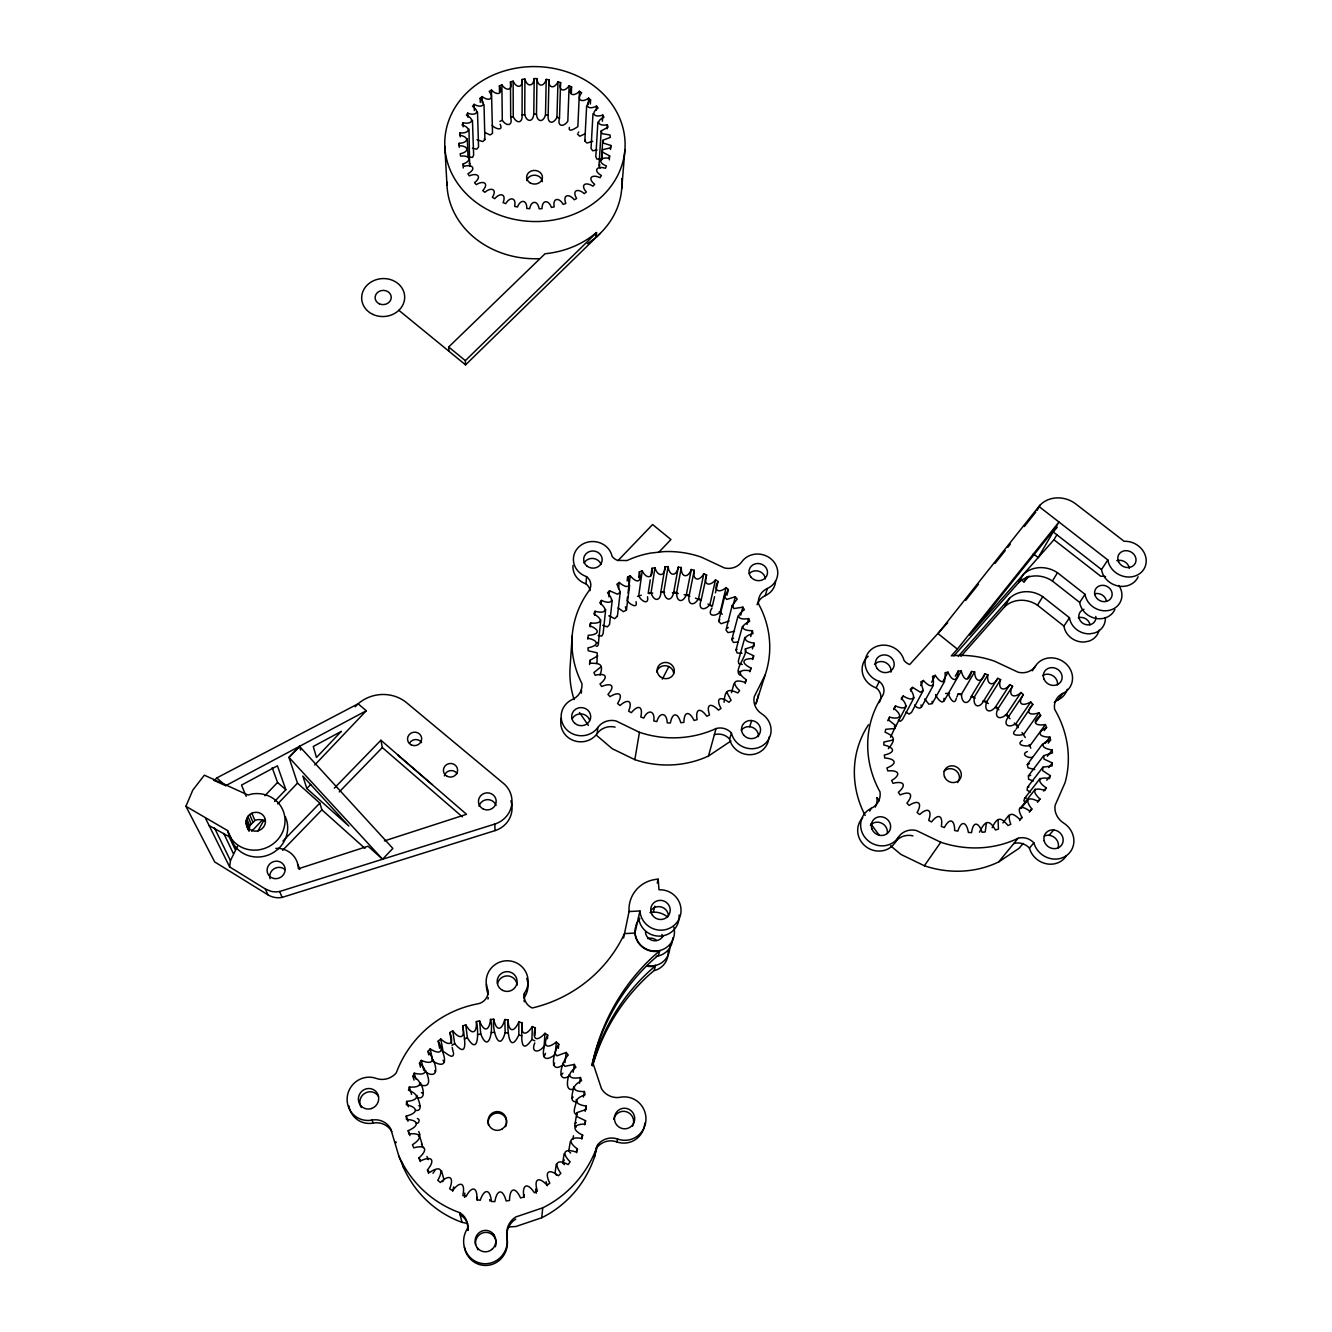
<?xml version="1.0" encoding="UTF-8"?>
<svg xmlns="http://www.w3.org/2000/svg" width="1332" height="1332" viewBox="0 0 1332 1332"><rect width="100%" height="100%" fill="white"/><g stroke="black" fill="none" stroke-linecap="round" stroke-linejoin="round"><path stroke-width="1.5" d="M439.593 1048.234L438.195 1041.091L440.759 1038.96C449.766 1047.135 454.378 1043.755 449.866 1032.55L452.73 1030.868C460.306 1040.409 465.351 1037.761 462.687 1026.006L465.767 1024.791C471.711 1035.43 477.106 1033.615 476.34 1021.594L479.57 1020.878C483.732 1032.333 489.343 1031.418 490.492 1019.413L493.772 1019.23C496.07 1031.201 501.731 1031.218 504.778 1019.529L508.041 1019.879C507.176 1028.537 508.891 1055.826 518.831 1034.981L518.847 1021.927L522.011 1022.793C520.446 1034.864 525.774 1036.762 532.35 1026.556L535.347 1027.921C531.884 1039.593 536.829 1042.357 544.955 1033.299L547.685 1035.131L547.435 1038.76M499.483 91.825L499.4 85.914L501.881 84.848C506.327 91.442 512.887 90.593 510.489 81.885L513.136 81.169L513.253 116.7C516.516 123.876 522.81 123.476 522.077 114.968L522.177 79.421L524.925 79.071C527.006 86.996 533.366 86.996 534.199 78.571L536.962 78.621C537.628 86.996 543.972 87.296 546.22 79.387L548.967 79.803C548.068 88.428 554.462 89.078 557.975 81.818L560.606 82.617C558.058 91.209 564.535 92.324 569.147 85.831L571.595 86.963L571.361 92.857M534.199 78.571L533.782 114.136C532.983 122.377 526.756 122.394 524.741 114.635L524.925 79.071M638.611 577.572L639.41 571.811L642.24 570.845C646.42 579.553 653.612 578.471 651.997 568.314L654.978 567.782C657.692 577.072 664.934 576.856 665.068 566.749L668.098 566.666C669.263 576.34 676.456 576.939 678.271 567.149L681.301 567.515C680.835 577.372 687.911 578.737 691.308 569.513L694.238 570.329C692.074 580.103 699 582.234 703.829 573.776L706.593 575.024L701.231 599.85C697.485 609.024 703.945 611.888 709.906 604.562L715.517 579.853L718.065 581.485C712.587 590.259 718.864 593.989 726.107 587.562L728.354 589.56L726.972 595.204M706.593 575.024C702.747 584.448 709.407 587.345 715.517 579.853M532.35 1026.556L531.918 1039.476C518.614 1058.524 522.227 1031.268 522.011 1022.793M524.159 998.817A13.337 13.287 -5.1 0 1 524.342 997.352L524.392 993.306A20.996 20.796 -17.9 0 0 508.857 960.822A20.996 20.796 -17.9 0 0 488.128 990.509A12.421 12.271 -29.7 0 1 477.922 1003.812A108.591 106.943 -73.4 0 0 396.27 1072.859A18.348 17.882 -49.1 0 1 376.207 1078.404A21.861 21.212 -54.1 0 0 347.219 1097.202A21.861 21.212 -54.1 0 0 371.911 1120.095A18.748 18.149 -59.7 0 1 390.692 1128.737L398.801 1155.943L403.679 1167.914A104.379 102.614 -75.4 0 0 462.004 1222.343L467.698 1223.575M546.22 79.387L545.487 114.935C543.306 122.694 537.112 122.377 536.48 114.186L536.962 78.621M728.354 589.56L724.541 596.853L718.647 621.445L721.095 623.709L729.103 621.045M724.541 596.853L726.739 599.45L735.297 596.753L737.195 599.05L732.15 605.66L725.99 630.036L728.038 632.633L734.515 631.301M547.685 1035.131C542.424 1046.103 546.853 1049.683 556.343 1042.007L558.757 1044.271C553.896 1051.331 548.235 1074.741 562.703 1065.134M554.562 1052.879L556.926 1055.843L566.217 1052.463L568.248 1055.077C562.72 1059.872 554.861 1083.216 568.564 1076.656M477.172 1200.132L476.773 1197.302M557.975 81.818L556.942 117.316C553.513 124.442 547.269 123.776 548.151 115.335L548.967 79.803M569.147 85.831L567.815 121.245C563.319 127.622 557.009 126.49 559.49 118.082L560.606 82.617M571.595 86.963C567.415 95.221 573.876 96.986 579.453 91.309L581.668 92.757C575.923 100.366 582.184 102.947 588.644 98.118L590.576 99.85C583.449 106.51 589.21 110.007 596.486 106.11L598.068 108.075C589.826 113.536 594.755 117.982 602.763 115.051L603.962 117.233C594.904 121.329 598.667 126.59 607.309 124.758L608.091 127.073L601.165 130.986L598.984 165.751L600.116 168.132M601.165 130.986L602.014 133.65L610.006 134.982L610.356 137.363L602.747 140.276L601.515 158.691M535.031 1035.28L535.347 1027.921M602.697 140.526L603.096 143.024L610.772 145.438L610.672 147.835L602.58 149.667L601.681 159.973M608.791 615.8L614.768 618.647L617.216 616.067M617.349 616.633L620.279 591.891L616.883 584.248L619.23 582.467C627.022 589.21 632.101 587.562 627.605 577.172L630.236 575.774C636.829 583.599 642.057 582.667 639.41 571.811M579.453 91.309L577.855 126.607C575.79 128.005 567.981 133.367 569.33 127.406M438.195 1041.091C444.455 1051.447 440.392 1055.477 430.186 1048.883L427.988 1051.398L428.771 1054.877M441.808 1049.916C448.018 1064.068 443.09 1067.598 432.883 1061.171L430.186 1048.883M592.69 141.359L586.946 143.04L584.831 141.059L586.629 106.061M588.328 104.329L588.644 98.118M462.687 1026.006C463.752 1034.298 469.763 1061.254 454.728 1043.672L452.73 1030.868M590.359 103.996L590.576 99.85M597.119 149.983L592.757 150.766L591.042 148.518L592.99 113.67M596.237 110.223L596.486 106.11M732.15 605.66L733.899 608.558L742.873 607.176L744.372 609.723C734.848 616.216 738.261 620.296 748.634 618.581L749.683 621.311C739.177 626.223 741.708 630.819 752.397 630.685L752.98 633.533C741.824 636.729 743.273 641.674 754.078 643.173L754.162 646.07L745.371 648.934C747.985 655.411 733 670.246 739.976 675.191M745.371 648.934L745.504 651.947L753.612 655.744L753.213 658.607C741.774 658.258 740.742 663.203 750.998 668.048L749.883 671.794M600.149 158.991L596.836 159.074L595.804 156.726L597.885 122.044M562.67 1063.286L564.951 1066.333L574.325 1064.401L575.907 1067.315C566.15 1074.658 568.448 1079.919 580.452 1077.538L581.568 1080.685C570.729 1086.379 572.194 1091.957 584.448 1091.541L585.031 1094.837C573.359 1098.734 574.009 1104.478 586.163 1106.059L586.23 1109.439L576.806 1112.67L574.708 1126.223L576.09 1127.172M576.689 1113.019L576.806 1116.532L585.564 1120.728L585.098 1124.075C572.643 1124.042 571.611 1129.769 582.633 1135.164L581.834 1139.06M602.364 121.212L602.763 115.051M448.934 351.248L448.668 347.003L545.054 253.746A87.812 75.924 1.6 0 0 596.42 232.551L596.137 237.146A87.496 75.691 1.6 0 1 587.412 243.656M596.42 232.551L596.27 237.246L600.083 233.516A87.496 75.691 1.6 0 0 621.711 178.621M427.988 1051.398C435.864 1060.655 432.4 1065.234 421.278 1060.389L419.497 1063.219C428.821 1071.144 426.007 1076.173 414.269 1073.192L412.937 1076.273C423.509 1082.616 421.411 1088.011 409.34 1086.979L408.508 1090.242C420.063 1094.804 418.731 1100.465 406.626 1101.398L406.343 1104.761C418.581 1107.391 418.065 1113.202 406.243 1116.083L406.493 1119.446C419.097 1120.062 419.447 1125.906 408.208 1130.652L408.974 1133.948C421.595 1132.483 422.86 1138.211 412.454 1144.721L413.752 1147.851C426.04 1144.338 428.205 1149.799 418.931 1157.924L420.712 1160.805C432.317 1155.327 435.364 1160.339 427.439 1169.912L429.653 1172.443C440.259 1165.167 444.139 1169.546 437.778 1180.319L440.392 1182.466C449.683 1173.575 454.295 1177.172 449.683 1188.91L452.614 1190.592C460.373 1180.335 465.551 1182.999 462.837 1195.403L466 1196.586C472.011 1185.264 477.605 1186.895 476.889 1199.649L480.203 1200.298C484.332 1188.211 490.143 1188.743 491.458 1201.514L494.838 1201.597C496.986 1189.093 502.797 1188.527 506.16 1200.948L509.507 1200.482C509.64 1187.861 515.268 1186.229 520.579 1197.984L523.809 1196.968C521.961 1184.564 527.222 1181.95 534.348 1192.673L537.379 1191.141C533.599 1179.27 538.328 1175.79 547.086 1185.197L549.816 1183.199C544.222 1172.127 548.334 1167.931 558.441 1175.756L560.839 1173.326C553.563 1163.336 556.976 1158.557 568.148 1164.584L570.129 1161.82C561.371 1153.162 564.002 1147.918 575.957 1152.03L577.455 1148.983C567.432 1141.874 569.28 1136.313 581.634 1138.41L582.633 1135.164M544.955 1033.299L544.139 1046.02C539.16 1053.212 530.369 1052.996 534.781 1042.889M555.161 1054.478C545.704 1061.937 540.542 1059.057 544.921 1044.288M572.177 635.897L570.146 666.483A95.388 89.727 11 0 0 574.125 699.583M607.042 128.838L607.309 124.758M499.4 85.914C503.463 94.322 496.919 95.854 491.458 90.027L489.21 91.425C494.838 99.184 488.494 101.598 482.134 96.587L480.169 98.268C487.196 105.095 481.352 108.475 474.142 104.346L472.51 106.277C480.669 111.955 475.674 116.3 467.682 113.137L466.45 115.268C475.424 119.597 471.611 124.792 462.953 122.711L462.121 125.008C471.595 127.905 469.264 133.733 460.056 132.867L459.673 135.248C469.314 136.696 468.648 142.857 459.107 143.307L459.157 145.721C468.697 145.771 469.73 151.898 460.123 153.779L460.622 156.16C469.796 154.912 472.46 160.656 463.07 164.019L463.253 167.999M609.307 159.857L609.59 155.861L602.197 151.948M610.489 149.45L610.772 145.438M596.986 663.519L597.219 652.847L588.211 650.765L587.961 647.868C599.15 645.62 598.95 640.575 587.961 638.178M590.093 590.609A11.472 10.673 4 0 0 585.997 583.866L586.563 576.623A19.53 18.065 4.7 0 1 580.086 545.837A19.53 18.065 4.7 0 1 612.071 556.326A12.488 11.522 6.3 0 0 617.449 560.372L626.906 560.556L632.75 558.091A94.522 88.378 10.6 0 1 650.982 553.03L663.636 551.631A94.522 88.378 10.6 0 1 701.381 557.159L724.375 567.932A16.567 15.235 12 0 0 741.824 561.788A19.597 18.032 13.9 0 1 772.627 560.422A19.597 18.032 13.9 0 1 767.315 588.511L765.234 595.654A16.6 15.335 15.7 0 0 757.026 604.728M621.728 188.511L624.924 149.667A90.193 77.472 1.6 0 0 494.905 74.342A90.193 77.472 1.6 0 0 484.948 208.192A90.193 77.472 1.6 0 0 624.924 149.667M587.862 639.193L588.211 635.297C599.433 634.781 600.466 629.87 589.843 625.774L590.576 622.993C601.548 624.159 603.779 619.613 593.822 613.902L595.021 611.271C605.494 614.019 608.741 610.056 599.766 602.83L601.398 600.432C611.138 604.645 615.234 601.415 607.525 592.873L609.54 590.759L617.615 594.272L620.262 592.191M584.831 141.059L585.447 140.176M590.226 626.939L590.576 622.993M967.532 678.388L971.561 671.495L974.641 671.877C974.591 681.684 981.734 683.782 984.864 673.925L987.878 674.758C986.196 684.515 993.056 687.329 997.751 678.321L1000.615 679.603C997.285 689.077 1003.828 692.54 1009.906 684.581L1012.553 686.263C1007.558 695.187 1013.769 699.283 1021.011 692.54L1023.376 694.588C1017.132 703.829 1021.627 706.909 1030.785 702.014L1032.816 704.395C1024.874 712.587 1029.186 716.1 1038.993 712.787L1040.625 715.417C1031.201 722.277 1035.147 726.306 1045.387 724.558L1046.586 727.389C1035.963 732.65 1039.326 737.195 1049.832 737.062L1050.565 740.009C1039.06 743.489 1041.591 748.484 1052.18 749.983L1052.413 752.963L1043.739 755.627L1028.404 775.857L1028.587 779.187L1033.332 781.035M596.07 646.203C598.018 647.152 599.533 642.956 597.369 642.557M1042.59 743.989L1027.305 764.518L1028.038 767.815L1034.731 769.563M420.413 1082.733C423.26 1087.928 426.54 1100.415 416.733 1097.485M589.51 664.535L589.893 660.406L597.752 655.893M1043.739 755.627L1043.955 759.057L1052.347 762.97L1052.08 765.917L1042.939 767.182L1027.588 787.112L1027.039 790.126L1030.319 792.04M594.655 615.267L595.021 611.271M555.327 1052.696L556.343 1042.007M647.535 596.736C649.15 605.81 640.792 600.849 638.711 595.787L642.24 570.845M600.998 604.478L601.398 600.432M598.384 643.656L600.765 619.896M558.341 1048.401L558.757 1044.271M508.524 1226.938L515.834 1226.522L541.724 1217.748L542.74 1207.841A108.591 106.943 -73.4 0 0 597.702 1144.721A18.681 18.248 77.8 0 1 617.715 1139.076A21.762 21.345 71 0 0 645.92 1120.245A21.762 21.345 71 0 0 620.379 1097.235A18.265 17.999 64.6 0 1 601.465 1088.677L592.623 1062.087A217.749 208.608 55.7 0 1 653.496 956.209L659.723 950.815L658.524 955.061L652.33 960.422A215.867 206.86 56.1 0 0 591.974 1065.45L592.623 1062.087M598.118 635.497L601.698 636.097L603.096 633.766L605.677 609.473M600.049 675.091C604.112 663.503 599.267 663.319 590.625 663.236L589.893 660.406M608.89 596.869L609.54 590.759M561.371 718.065A19.897 18.931 5.2 0 0 572.544 740.109A19.897 18.931 5.2 0 0 597.152 733.599L597.835 727.455A17.083 16.284 8.3 0 1 615.95 720.928L639.46 732.3A99.117 92.741 10.7 0 0 716.05 728.554A14.352 13.586 17.3 0 1 731.435 733A20.163 18.998 18.8 0 0 762.503 745.67A20.163 18.998 18.8 0 0 761.771 713.835A17.033 15.951 18.7 0 1 754.278 696.636L765.234 674.758A99.117 92.741 10.7 0 0 758.524 603.862A16.733 15.451 15.6 0 1 767.315 588.511M602.713 625.324L607.325 626.889L609.54 624.492L612.221 600.266M618.514 588.644L619.23 582.467M935.613 694.555C936.762 698.334 943.872 706.759 944.088 698.284M491.458 90.027L492.507 133.367L490.026 134.965L484.731 132.351M464.568 1197.368L464.801 1193.089M564.984 1062.603L566.217 1052.463M510.489 81.885L510.689 117.383C513.02 125.891 506.66 126.79 502.297 120.313L501.881 84.848M627.122 580.985L627.605 577.172M627.522 596.786L627.039 600.615C629.187 603.895 638.195 609.673 635.997 601.648M628.021 592.973L630.236 575.774M1012.553 686.263L998.267 708.258C993.406 716.949 999.416 720.962 1006.476 714.385L1021.011 692.54M618.081 607.975L623.509 611.671L626.406 610.073L629.653 585.181M224.059 784.964L214.252 780.502L216.8 777.921L358.108 703.795A36.563 34.599 -12.1 0 1 406.76 702.846L503.912 783.749A24.675 23.776 -5.2 0 1 511.421 806.36A24.675 23.776 -5.2 0 1 494.805 824.058L279.62 891.508A20.263 19.281 -27.7 0 1 270.962 891.291L265.318 888.943L229.637 866.916L230.469 860.589L237.595 846.103M556.41 1175.274L555.078 1173.026L556.277 1164.151M574.475 1088.76C565.101 1092.756 567.099 1079.986 569.097 1074.541M576.273 1099.549C577.572 1102.596 570.346 1114.185 577.289 1114.368M744.904 637.379L738.344 660.972L738.711 663.652L742.274 664.485M573.176 1072.277L574.325 1064.401M568.664 1151.348L570.346 1141.441M650.249 579.853L648.185 593.323L651.082 592.79C653.729 601.881 660.755 601.631 660.888 591.791L665.068 566.749M650.832 576.007L651.997 568.314M576.756 1101.497C568.198 1103.512 573.642 1090.325 573.676 1086.729M651.082 592.79L654.978 567.782M564.418 1164.717L562.737 1162.736L564.185 1153.529M905.976 711.971L908.99 714.118L911.521 712.42L923.243 690.492L920.812 681.901L923.392 680.469C930.352 688.444 935.747 687.662 932.483 676.356L935.297 675.357C940.892 684.165 946.403 684.298 945.037 672.727L948.018 672.177C952.147 681.651 957.591 682.55 958.174 671.095L961.238 671.012C963.819 681.002 969.08 682.483 971.561 671.495M472.444 120.263L473.643 155.028L472.56 157.343L469.247 157.159M579.487 1083.249L580.452 1077.538M730.952 740.975L708.491 756.027A95.388 89.727 11 0 1 634.831 759.656L639.46 732.3M678.271 567.149L673.726 592.174C671.961 601.731 664.968 601.148 663.836 591.708L668.098 566.666M561.305 1075.14L562.887 1073.159M691.308 569.513L686.38 594.472C683.083 603.479 676.19 602.147 676.656 592.54L681.301 567.515M583.416 1097.052L584.448 1091.541M576.706 1152.713L577.455 1148.983M541.724 1217.748A104.379 102.614 -75.4 0 0 594.455 1157.108L596.42 1147.168M585.114 1111.371L586.163 1106.059M703.829 573.776L698.534 598.634C693.839 606.893 687.129 604.795 689.227 595.271L694.238 570.329M584.715 1124.807L585.564 1120.728M623.592 937.994L629.054 911.538A31.618 30.786 24.1 0 1 658.191 879.187L658.99 889.793A20.646 20.113 24.1 0 1 680.985 908.923A20.646 20.113 24.1 0 1 661.921 930.152A20.646 20.113 24.1 0 1 639.959 910.971L629.054 911.538M476.34 1021.594C478.504 1029.952 479.204 1057.508 467.365 1037.761L465.767 1024.791M659.723 950.815L656.043 951.498A19.814 19.347 26.4 0 1 634.948 933.066L639.959 910.971M714.551 596.653L712.37 606.143L709.906 604.562M715.434 592.857L718.065 581.485M609.59 155.861L609.04 158.225C599.85 156.71 597.186 162.421 606.443 166.001L605.461 168.265C596.853 165.551 592.757 170.579 601.431 175.574L600.033 177.672C592.141 173.876 586.913 178.022 594.671 184.332L592.89 186.197C585.814 181.418 579.803 184.599 586.33 192.041L584.215 193.639C578.055 187.945 571.578 190.176 576.623 198.485L574.242 199.767C569.064 193.24 562.404 194.622 565.817 203.48L563.203 204.412C559.14 197.119 552.48 197.852 554.162 206.91L551.415 207.459C548.601 199.467 542.007 199.717 542.007 208.658L539.177 208.824C537.778 200.283 531.218 200.133 529.653 208.691L526.823 208.458C526.989 199.567 520.429 199.051 517.449 207.009L514.685 206.377C516.533 197.402 509.923 196.42 505.694 203.646L503.096 202.631C506.66 193.889 500.066 192.291 494.738 198.684L492.357 197.336C497.552 189.161 491.142 186.763 484.848 192.291L482.75 190.626C489.427 183.333 483.466 180.036 476.29 184.615L474.542 182.684C482.45 176.54 477.239 172.294 469.297 175.874L467.932 173.743C476.739 168.931 472.66 163.836 464.036 166.3L463.07 164.019M1042.939 767.182L1042.573 770.562L1050.349 775.69L1049.566 778.537C1037.745 776.373 1036.612 781.451 1046.186 787.811L1044.937 790.492C1033.699 786.596 1031.251 791.125 1039.976 799.034L1038.277 801.431C1027.904 796.003 1024.308 799.716 1031.867 809.007L1029.753 811.105C1020.495 804.328 1015.95 807.042 1022.06 817.515L1019.596 819.23C1011.587 811.288 1006.409 812.903 1010.805 824.275L1008.058 825.574C1001.764 818.314 997.834 815.267 992.173 827.688M726.107 587.562L720.179 612.087C714.834 617.166 706.543 616.167 712.054 607.925M657.242 883.066L658.191 879.187M653.329 912.187L654.845 906.176M425.807 1070.795C430.053 1080.485 430.552 1088.444 419.563 1084.698M732.916 606.093L735.297 596.753M594.455 1157.108L597.702 1144.721M738.278 642.057L733.416 642.457L731.817 639.593L738.111 615.767M245.987 823.442L249.783 829.52L254.495 831.151A9.873 9.324 -24.9 0 0 265.384 820.029A9.873 9.324 -24.9 0 0 251.865 813.236C244.838 816.183 244.589 825.224 249.101 830.602L249.717 825.79L254.911 820.495A9.774 9.241 -25.2 0 1 264.502 821.228M740.742 615.184L742.873 607.176M741.991 653.296L737.096 652.963L735.997 649.883L742.423 626.323M708.491 756.027L716.05 728.554M724.075 702.264C724.891 689.16 728.604 688.677 737.811 692.94L739.61 690.609C731.118 682.667 734.398 678.704 744.938 682.35L746.303 679.77C736.763 673.309 738.977 668.764 750.099 670.812L750.998 668.048M746.986 624.525L748.634 618.581M428.221 1159.623L426.956 1156.442M731.468 692.607L734.065 683.383M592.64 1065.883A209.057 200.466 57.5 0 1 648.135 975.707L654.129 970.495L655.594 965.334M452.763 1191.141L453.679 1186.945M750.715 636.546L752.397 630.685M752.38 648.967L754.078 643.173M745.204 683.482L746.303 679.77M752.48 659.54L753.612 655.744M768.897 737.179A19.997 18.864 18.9 0 1 750.765 754.678A19.997 18.864 18.9 0 1 729.62 739.093L731.435 733M890.542 737.229L895.837 725.774L888.511 719.896L889.576 717.182C900.732 720.113 903.079 715.617 893.955 708.457L895.487 705.977C905.86 710.456 909.323 706.693 901.298 698.151L903.229 695.97C912.62 701.798 916.999 698.967 910.322 689.227L912.62 687.395L920.312 692.19L923.243 690.492M574.875 1123.409L576.373 1122.66M1023.376 694.588L1008.774 716.383C1002.363 724.258 1007.958 728.92 1015.95 723.626L1030.785 702.014M562.737 1162.736L564.285 1159.972M765.234 674.758L755.877 704.012A95.388 89.727 11 0 0 758.457 694.538M738.827 671.927L740.209 671.311M749.7 726.706L751.681 720.529M522.177 79.421C522.927 88.128 516.466 88.478 513.136 81.169M596.969 1147.485A18.515 18.082 78.2 0 1 616.799 1141.89L617.715 1139.076M956.293 698.334C954.678 706.576 949 697.352 948.467 693.406M914.801 704.861C915.683 708.424 923.043 709.79 921.028 704.928M477.505 112.005L478.554 146.936L476.789 149.151L472.444 148.252M545.504 1053.362L544.105 1056.692M731.817 639.593L733.549 638.161M490.492 1019.413C493.722 1028.138 489.094 1055.294 480.752 1033.965L479.57 1020.878M888.344 748.667C896.553 738.977 894.038 736.23 885.097 732.184L885.697 729.303L895.121 728.487M185.914 806.31L192.807 790.092L204.345 775.191L248.102 795.054L251.631 794.038A29.637 27.989 -24.9 0 1 284.299 814.368A29.637 27.989 -24.9 0 1 264.652 848.401A29.637 27.989 -24.9 0 1 228.605 833.932L227.572 830.585L185.914 806.31L214.685 861.921L267.998 894.871A20.047 19.098 -28.1 0 0 282.134 897.402L495.038 830.602A24.426 23.543 -5.3 0 0 510.889 800.848M998.068 819.963L998.434 829.137L995.454 829.969C989.892 820.629 985.83 818.714 979.503 832.167M879.22 702.597A11.755 10.889 23.3 0 0 876.206 687.861L879.253 681.401A20.013 18.432 22.6 0 1 871.128 649.6A20.013 18.432 22.6 0 1 904.028 660.389A12.804 11.738 23.3 0 0 909.673 664.568L947.701 622.677M573.459 1135.763L572.877 1139.493M956.842 697.002L957.591 695.471M600.932 666.882L593.922 672.543L595.154 675.257C605.694 672.66 609.057 676.723 599.999 683.999L601.664 686.496C611.604 682.334 615.65 685.797 607.941 694.422L610.023 696.653C619.147 690.992 623.676 693.855 617.565 703.562L619.996 705.461C628.088 698.401 632.95 700.682 628.621 711.171L631.335 712.67C638.211 704.328 643.239 706.093 640.809 717.016L643.739 718.098C648.018 708.757 655.227 710.672 653.796 720.962L656.859 721.578C659.556 711.538 666.932 712.603 667.249 722.876L670.379 723.026C672.394 711.987 677.722 712.354 680.818 722.71L683.899 722.377C683.999 711.022 689.377 710.822 694.105 720.479L697.086 719.68C695.221 708.324 700.549 707.475 706.776 716.25L709.556 715.001C705.793 704.012 710.922 702.43 718.481 710.123L720.995 708.474C715.434 698.201 720.179 695.803 728.92 702.28L731.102 700.266L726.822 692.307M578.221 132.9L578.671 131.985M887.778 720.729L889.576 717.182M893.655 709.573L895.487 705.977M901.364 699.6L903.229 695.97M1032.816 704.395L1016.199 729.02M662.337 679.12L668.864 666.516M910.705 691.058L912.62 687.395M906.309 706.077L895.054 727.588L894.388 726.223M898.351 720.196L900.499 721.278L902.53 719.447L914.152 697.452M920.695 685.58L923.392 680.469M442.757 1181.734L443.889 1179.353L441.491 1170.662M571.961 1097.901L573.143 1097.069M931.584 682.217L935.297 675.357M921.461 707.159L933.466 685.114M577.455 134.082L579.803 136.23L585.148 133.766M869.713 811.088L871.228 808.341A17.399 16.317 28 0 0 880.002 791.891A102.198 94.089 29.3 0 1 882.3 696.236A11.855 10.972 23.2 0 0 879.253 681.401M1037.228 510.289L1040.059 505.161A26.424 23.427 23.4 0 1 1075.29 503.579L1124.108 541.292A19.714 17.399 26.1 0 1 1146.003 558.291A19.714 17.399 26.1 0 1 1129.719 577.006A19.714 17.399 26.1 0 1 1107.841 559.973L1038.927 506.443L938.011 633.582L957.342 649.1L1058.973 522.011L1038.177 557.608L969.713 635.114L1055.727 527.555M943.256 680.785L948.018 672.177M924.708 698.984L928.937 704.228L932.25 703.546L944.704 681.135M932.25 703.546L932.184 701.298M257.625 831.451L264.435 819.297M955.244 676.273L958.174 671.095M469.647 166.15L468.997 129.121M943.789 701.448L961.238 671.012M960.971 656.276L1004.661 606.759L1009.589 598.235A26.24 23.626 25.5 0 1 1042.74 596.686L1069.479 617.748A18.415 16.45 27 0 0 1089.876 633.816L1094.421 633.016A18.415 16.45 27 0 0 1105.344 617.532M954.062 655.694L1018.63 582.6L1023.409 574.325A26.99 24.176 25.1 0 1 1057.491 572.743L1085.031 594.322A18.948 16.85 26.6 0 0 1109.956 610.189A18.948 16.85 26.6 0 0 1118.863 585.397M735.997 649.883L737.079 649.2M484.015 104.579L484.898 139.66L482.75 141.575L477.023 139.727M504.778 1019.529L505.178 1032.65C498.867 1054.694 491.891 1028.371 493.772 1019.23M1020.878 579.453L1023.992 581.918L1027.089 576.606M984.864 673.925L971.411 696.253C968.347 705.843 961.421 703.812 961.471 694.255L974.641 671.877M1033.366 553.846L1038.177 557.608L1053.945 539.776L1057.025 534.548M553.446 1065.034L554.678 1063.169M997.751 678.321L983.915 700.532C979.336 709.323 972.676 706.576 974.325 697.069L987.878 674.758M1004.661 606.759A25.974 23.427 25.7 0 1 1037.478 605.227L1042.74 596.686M1018.63 582.6A26.723 23.993 25.3 0 1 1052.397 581.018L1057.491 572.743M862.736 817.765A20.48 19.231 30.9 0 0 865.883 846.619A20.48 19.231 30.9 0 0 895.087 842.557L898.367 837.279A17.649 16.5 33 0 1 916.366 830.519L940.758 842.24A102.198 94.089 29.3 0 0 1018.081 838.278A14.902 13.72 35.7 0 1 1033.882 842.873A20.929 19.164 35.5 0 0 1065.983 855.927A20.929 19.164 35.5 0 0 1063.602 823.01A17.666 16.101 34.4 0 1 1055.144 805.244L1065.084 782.6A102.198 94.089 29.3 0 0 1054.644 709.34A17.299 15.634 30 0 1 1062.736 693.472A20.23 18.265 28.4 0 0 1066.682 664.435A20.23 18.265 28.4 0 0 1035.58 665.883A17.066 15.451 26.8 0 1 1018.247 672.26L994.421 661.138A97.436 89.66 29.1 0 0 955.943 655.494L951.348 655.86L957.342 649.1M1009.906 684.581L995.703 706.626C989.776 714.385 983.432 710.988 986.696 701.764L1000.615 679.603M718.647 621.145L719.779 619.58M986.413 822.926L985.23 831.934L982.117 832.284C978.637 822.01 973.109 820.778 971.561 832.617L968.397 832.467C966.616 821.777 961.321 819.946 957.825 831.135L954.678 830.502C954.678 819.613 949.633 817.332 944.338 827.555L941.324 826.439C943.173 815.6 938.361 812.986 931.518 821.961L928.704 820.412C932.417 809.889 927.805 806.976 919.679 814.518L917.115 812.553C922.693 802.697 918.281 799.45 909.123 805.41L906.909 803.113C914.235 794.222 910.089 790.592 900.149 794.921L898.334 792.34C907.192 784.731 903.446 780.652 892.989 783.316L891.608 780.519C901.747 774.441 898.567 769.913 887.795 770.895L886.896 767.965C897.984 763.636 895.603 758.707 884.714 758.008L884.315 755.011C895.97 752.547 894.604 747.352 883.815 744.988L883.915 742.024L892.89 740.059M1032.317 670.812L1035.58 665.883M1099.083 630.186A18.232 16.317 27.2 0 1 1088.627 641.225L1084.115 642.024A18.232 16.317 27.2 0 1 1063.935 626.09L1069.479 617.748M1114.901 609.407A18.765 16.7 26.8 0 1 1095.653 618.381A18.765 16.7 26.8 0 1 1079.669 602.43L1085.031 594.322M1138.144 576.756A19.497 17.249 26.2 0 1 1118.181 586.013A19.497 17.249 26.2 0 1 1101.497 569.53L1107.841 559.973M433 1173.326L433.799 1172.127M890.575 845.787L900.948 854.445L924.358 865.75L940.758 842.24M1040.209 778.354L1024.724 798.234L1023.842 800.848L1025.757 802.397M1038.993 712.787L1023.892 734.098C1020.279 735.813 1009.323 736.13 1015.367 730.219M1035.963 721.944L1040.625 715.417M546.07 1181.667L547.352 1185.73M1054.228 702.53A17.15 15.518 30.2 0 1 1058.157 699.833L1062.736 693.472M598.984 165.501L600.033 164.952M1045.387 724.558L1030.069 745.587C1026.273 746.686 1015.151 745.354 1022.21 740.475M1044.238 730.602L1046.586 727.389M1045.071 743.439L1049.832 737.062M1048.167 743.189L1050.565 740.009M1047.385 756.243L1052.18 749.983M1027.305 764.518L1029.436 763.652M1002.896 822.96L1008.923 815.184M1048.75 767.582L1052.347 762.97M1020.162 808.424L1035.347 789.077M1021.028 808.441L1027.272 800.499M1046.752 780.236L1050.349 775.69M965.683 600.399L978.437 584.332M995.004 563.453L1005.21 550.615M1007.758 547.402L1010.305 544.189M1024.325 526.523L1035.813 512.071M1019.579 820.612L1022.06 817.515M1043.605 791.042L1046.186 787.811M1029.336 812.154L1031.867 809.007M1037.412 802.214L1039.976 799.034M924.358 865.75A98.285 90.926 30.1 0 0 998.717 861.904L1018.081 838.278M518.847 1021.927C513.986 1033.016 508.408 1032.05 508.041 1019.879M1023.143 843.422L1018.98 848.384L998.717 861.904M1013.752 843.556A14.769 13.603 35.9 0 1 1029.436 848.101L1033.882 842.873M727.438 628.354L728.221 627.439M434.498 1171.228L435.148 1169.629M1049.117 835.264L1053.729 829.936M958.241 656.41L1009.589 598.235M1023.992 581.918L1029.12 576.09M1057.225 527.339L1053.179 531.901L1101.497 569.53M1038.927 506.443L1040.059 505.161M274.592 801.464L285.831 789.676L277.422 765.8L241.508 785.114L246.187 796.336M314.785 764.934L366.3 710.755L358.108 703.795L355.244 706.793M251.665 831.285L262.371 820.046M277.705 803.929L297.486 783.133L288.961 757.392L299.5 746.353L392.857 848.434L382.584 859.223L368.032 846.203L298.368 868.78A22.494 21.395 -27.5 0 0 275.841 848.384M264.901 795.703L277.539 782.467L272.178 767.632M659.074 551.981L670.945 539.543L652.613 524.525L618.015 560.572M282.933 841.075L319.83 803.096L297.486 783.133M334.349 788.144L380.902 740.242L466.533 814.302L384.415 840.908M282.6 850.349L321.894 809.839L319.83 803.096M339.26 791.941L382.317 747.552L380.902 740.242M306.81 788.477L302.83 776.057L348.867 826.073L306.81 788.477L310.706 784.498M299.683 746.503L288.961 757.392L382.584 859.223M535.614 1189.043L536.23 1193.272M600.083 233.516L465.567 364.851L465.351 360.639L596.57 232.667M1028.404 775.857L1030.685 775.341M524.109 1194.604L523.976 1197.451M1027.588 787.112L1028.937 786.962M1027.322 751.564C1020.312 754.045 1028.204 758.724 1032.417 757.275M451.964 1045.304L454.728 1043.672M216.8 777.921L225.691 785.697L366.3 710.755M499.883 121.345L502.297 120.313M1024.907 797.985L1026.273 798.068M464.385 1038.943L467.365 1037.761M418.664 1135.996L419.963 1134.881L418.781 1131.534M542.74 1207.841L515.734 1216.982A19.131 18.515 -85.7 0 0 506.976 1236.879A22.627 21.845 -80.6 0 1 480.752 1263.269A22.627 21.845 -80.6 0 1 467.582 1228.37A16.051 15.501 -75.8 0 0 459.59 1212.636A108.591 106.943 -73.4 0 1 398.801 1155.943M416.283 1123.359C419.297 1124.175 420.313 1118.547 417.366 1118.53M510.689 117.383L513.253 116.7M477.622 1034.648L480.752 1033.965M654.129 970.495L655.444 970.262A19.031 18.648 29 0 0 668.115 951.398M415.634 1110.438C424.425 1111.504 417.649 1098.983 416.966 1095.403M522.077 114.968L524.741 114.635M491.342 1032.533L494.522 1032.367M634.948 933.066L624.492 933.615A135.764 132.434 -6.2 0 1 532.251 1007.991A13.453 13.387 -4 0 1 524.392 993.306M421.428 1144.138L423.16 1147.601M660.888 591.791L663.836 591.708M533.782 114.136L536.48 114.186M505.178 1032.65L508.358 1032.983M673.726 592.174L676.656 592.54M958.491 693.889L961.471 694.255M545.487 114.935L548.151 115.335M426.34 1072.61C436.996 1078.404 437.612 1069.013 432.967 1059.523M518.831 1034.981L521.894 1035.813M686.38 594.472L689.227 595.271M971.411 696.253L974.325 697.069M556.942 117.316L559.49 118.082M418.847 1105.627L420.096 1106.343M469.247 163.137L470.279 163.703M983.915 700.532L986.696 701.764M698.534 598.634L701.231 599.85M531.918 1039.476L534.815 1040.808M634.831 759.656L612.204 748.684L596.386 735.197M492.157 125.391C495.021 128.771 503.829 131.618 500.166 124.259M205.578 818.381L209.141 825.59L230.886 837.678L231.918 840.975A29.304 27.706 -25.2 0 0 270.013 854.312A29.304 27.706 -25.2 0 0 285.348 816.882M995.703 706.626L998.267 708.258M421.395 1092.54L422.311 1093.139M397.602 754.695L399.633 756.443M569.746 1152.363L570.629 1153.029M1053.945 539.776L1100.748 576.257A18.948 16.85 26.6 0 1 1105.577 576.623M1052.397 581.018L1079.669 602.43M1037.478 605.227L1063.935 626.09M448.668 347.003L465.351 360.639M398.867 310.306L465.567 364.851M398.435 755.644L432.051 784.481M382.317 747.552L462.37 816.849M1006.476 714.385L1008.774 716.383M277.539 782.467L285.831 789.676M321.894 809.839L364.985 848.401M484.299 138.744L484.898 139.66M434.848 1070.628L435.581 1071.511M1015.95 723.626L1017.914 725.923M489.627 1199.616L489.976 1201.081M879.287 800.782L876.906 797.518A17.249 16.184 28.2 0 1 875.274 807.125M870.878 823.809L879.303 835.43M579.487 712.553L588.378 725.424M443.04 1060.239L444.155 1062.17M209.141 825.59L229.637 866.916M214.485 827.955L230.469 860.589M223.726 833.416L233.366 853.579M229.021 836.463L235.115 849.366M227.572 830.585L230.886 837.678M265.318 888.943L267.998 894.871M213.786 779.47L214.252 780.502M371.911 1120.095L373.243 1123.076A18.581 17.999 -60.1 0 1 391.858 1131.651M225.225 784.665L225.691 785.697M247.452 827.572L249.001 831.135M245.97 820.995L249.084 828.171M453.629 1053.279C453.396 1060.405 446.187 1052.68 443.14 1051.531L440.759 1038.96M246.62 818.581L249.717 825.79M247.885 816.399L250.965 823.626M279.62 891.508L282.134 897.402M249.667 814.568L252.747 821.811M251.865 813.236L254.911 820.495M626.473 609.79L625.357 606.826M408.208 1130.652L409.906 1135.597M418.931 1157.924L420.163 1161.571M406.243 1116.083L407.992 1121.244M427.439 1169.912L428.571 1173.392M406.626 1101.398L408.358 1106.775M419.18 1134.814L422.261 1144.571M299.5 746.353L300.666 750.082M409.34 1086.979L411.571 1094.421M395.887 1141.757L396.17 1142.706M401.948 1162.087L403.679 1167.914M453.246 1052.247L452.181 1047.385M412.937 1076.273L414.019 1080.102M414.269 1073.192L415.867 1078.97M419.497 1063.219L420.496 1067.182M421.278 1060.389L423.759 1070.345M459.59 1212.636L462.004 1222.343M467.582 1228.37L468.048 1230.402A15.901 15.351 -76 0 0 460.123 1214.801M477.339 1247.868L477.722 1249.732M449.866 1032.55L451.665 1043.489M493.573 1234.281L493.806 1236.263M444.805 146.37L447.003 185.364M506.976 1236.879L507.076 1238.827A22.411 21.645 -80.7 0 1 489.543 1265.067A22.411 21.645 -80.7 0 1 464.418 1247.152M460.056 132.867L460.239 136.913M459.107 143.307L459.29 147.336M462.953 122.711L463.12 126.806M467.299 138.628L467.998 156.826M494.805 824.058L495.038 830.602M467.682 113.137L467.848 117.233M474.142 104.346L474.342 110.539M480.169 98.268L480.286 102.414M482.134 96.587L482.301 102.797M572.211 718.747A9.457 8.991 5.2 0 1 589.61 720.063M586.563 576.623A11.555 10.739 4 0 1 588.844 590.992A99.117 92.741 10.7 0 0 581.918 683.532A16.95 16.017 3.5 0 1 572.444 699.433A20.063 19.064 5.1 0 0 566.05 729.054A20.063 19.064 5.1 0 0 597.835 727.455M584.065 563.02A9.207 8.525 4.7 0 1 601.015 564.302M749.233 573.609A9.224 8.508 14 0 1 765.417 578.92M585.997 583.866A19.364 17.949 4.7 0 1 572.976 565.451M741.225 730.352A9.491 8.958 18.9 0 1 758.457 736.613M714.368 734.681A14.236 13.486 17.5 0 1 729.62 739.093M597.152 733.599A16.95 16.15 8.3 0 1 615.118 727.122M656.726 672.011A8.591 8.075 11 0 1 673.676 673.293M581.368 689.993A16.8 15.901 3.5 0 1 581.351 693.206M775.607 580.802A19.431 17.899 14 0 1 765.234 595.654M637.512 596.336A84.132 79.088 11 0 1 641.291 595.238M648.917 593.572A84.132 79.088 11 0 1 652.78 593.006M660.639 592.374A84.132 79.088 11 0 1 664.601 592.324M672.427 592.757A84.132 79.088 11 0 1 678.304 593.523M684.149 594.688A84.132 79.088 11 0 1 689.876 596.237M695.437 598.135A84.132 79.088 11 0 1 700.915 600.432M707.941 604.029A84.132 79.088 11 0 1 711.288 606.043M719.247 611.738A84.132 79.088 11 0 1 722.244 614.252M539.16 258.674A87.496 75.691 1.6 0 1 446.936 182.068M526.789 180.519A7.875 6.81 1.6 0 1 535.098 175.208A7.875 6.81 1.6 0 1 542.34 181.685M1066.449 855.66A20.746 19.014 35.7 0 1 1046.353 863.769A20.746 19.014 35.7 0 1 1029.436 848.101M898.367 837.279A20.663 19.381 30.7 0 1 866.266 838.96A20.663 19.381 30.7 0 1 871.228 808.341M876.206 687.861A19.847 18.298 22.8 0 1 862.653 673.709A19.847 18.298 22.8 0 1 868.214 656.243M1044.305 836.03A9.857 9.024 35.7 0 1 1058.108 847.868M865.167 815.45A98.285 90.926 30.1 0 1 868.497 724.758M1042.54 675.59A9.524 8.608 28.5 0 1 1052.879 675.74A9.524 8.608 28.5 0 1 1057.491 684.848M1067.248 689.243A20.047 18.132 28.5 0 1 1058.157 699.833M945.603 693.456A86.697 80.153 30 0 1 949.599 693.489M957.542 694.105A86.697 80.153 30 0 1 961.521 694.671M971.411 696.886A86.697 80.153 30 0 1 975.274 698.068M982.849 700.948A86.697 80.153 30 0 1 988.411 703.546M995.487 707.558A86.697 80.153 30 0 1 998.883 709.79M1005.41 714.701A86.697 80.153 30 0 1 1010.006 718.747M1014.285 723.043A86.697 80.153 30 0 1 1018.264 727.638M1021.96 732.483A86.697 80.153 30 0 1 1025.274 737.528M1029.12 744.521A86.697 80.153 30 0 1 1030.802 748.168M874.475 664.435A9.424 8.691 22.8 0 1 890.942 672.194M895.087 842.557A17.483 16.367 33.2 0 1 912.919 835.847M943.988 771.378A8.841 8.175 30.1 0 1 956.176 770.778A8.841 8.175 30.1 0 1 957.641 782.567M1116.799 560.672A9.241 8.175 26.2 0 1 1129.32 568.231M1095.803 616.5A8.725 7.792 27 0 1 1089.276 624.841A8.725 7.792 27 0 1 1079.22 618.697A8.725 7.792 27 0 1 1083.998 609.307M1078.321 617.732A8.641 7.726 27.2 0 1 1089.992 624.875M870.379 825.241A9.724 9.141 30.9 0 1 887.295 833.382M1094.421 593.856A8.891 7.909 26.8 0 1 1106.442 601.165M488.578 1125.34A9.391 9.241 -75.3 0 1 498.168 1113.069A9.391 9.241 -75.3 0 1 505.611 1126.656M373.243 1123.076A21.678 21.029 -54.7 0 1 348.901 1105.893M613.736 1119.396A10.256 10.057 71.6 0 1 626.839 1111.87A10.256 10.057 71.6 0 1 632.65 1126.123M644.771 1123.126A21.578 21.162 71.6 0 1 616.799 1141.89M475.591 1244.704A10.656 10.273 -80.7 0 1 486.913 1232.416A10.656 10.273 -80.7 0 1 495.354 1246.752M679.104 915.001A20.413 19.897 24.6 0 1 660.306 936.096A20.413 19.897 24.6 0 1 638.561 917.132M651.564 909.739A9.674 9.424 24.6 0 1 668.448 915.567M497.569 983.632A9.89 9.807 -19.3 0 1 517.082 985.131M488.278 997.601A12.321 12.171 -31 0 1 487.945 999.067M593.373 1062.103A211.105 202.397 57.1 0 1 649.4 971.111L655.444 965.867L651.864 966.516A19.214 18.815 28.4 0 1 646.869 966.133M526.706 978.404A20.812 20.629 -19.3 0 1 524.342 997.352M488.394 994.588A20.812 20.629 -19.3 0 1 486.496 984.065M507.076 1238.827A18.964 18.348 -85.7 0 1 515.75 1219.113M361.288 1107.491A10.29 9.99 -54.7 0 1 364.618 1093.406A10.29 9.99 -54.7 0 1 378.488 1096.353M647.685 938.544A9.108 8.924 28.3 0 1 656.576 940.392M669.73 946.036A19.231 18.831 28.3 0 1 656.926 965.084L652.014 966A19.231 18.831 28.3 0 1 647.002 965.617M673.875 927.155A19.83 19.364 26.3 0 1 655.294 951.065A19.83 19.364 26.3 0 1 635.381 927.522M635.78 925.89A19.83 19.364 26.3 0 1 639.86 918.564M649.949 912.653A19.83 19.364 26.3 0 1 667.632 917.115M524.275 1001.781A13.337 13.287 -5.1 0 1 524.125 1000.299M663.17 935.73A9.391 9.174 26.3 0 1 645.421 932.034M672.76 937.878A19.614 19.164 27 0 1 656.343 956.359M661.971 934.398A9.291 9.074 27 0 1 662.47 936.746M479.054 806.343A8.791 8.475 -5.3 0 1 496.02 805.494M409.49 743.173A7.026 6.693 -10.2 0 1 421.628 742.573M270.063 878.704A9.024 8.591 -27.9 0 1 284.898 869.563M444.339 775.89A7.06 6.76 -8.2 0 1 457.176 773.626M297.569 864.368A22.261 21.195 -27.9 0 1 299.85 869.396M341.275 731.418L316.483 757.475L313.27 746.486L341.275 731.418M574.875 723.359A9.524 9.058 5.1 0 0 590.526 718.514A9.524 9.058 5.1 0 0 578.171 708.008A9.524 9.058 5.1 0 0 574.875 723.359M586.796 565.933A9.274 8.575 4.7 0 0 602.014 561.371A9.274 8.575 4.7 0 0 589.959 551.398A9.274 8.575 4.7 0 0 586.796 565.933M750.682 576.773A9.307 8.558 13.9 0 0 766.666 576.007A9.307 8.558 13.9 0 0 757.425 563.503A9.307 8.558 13.9 0 0 750.682 576.773M743.855 735.281A9.574 9.024 18.8 0 0 760.039 732.8A9.574 9.024 18.8 0 0 749.183 720.595A9.574 9.024 18.8 0 0 743.855 735.281M660.123 676.589A8.625 8.109 11 0 0 674.192 672.244A8.625 8.109 11 0 0 662.903 662.82A8.625 8.109 11 0 0 660.123 676.589M530.086 182.85A7.909 6.826 1.6 0 0 542.424 177.822A7.909 6.826 1.6 0 0 531.135 171.062A7.909 6.826 1.6 0 0 530.086 182.85M379.354 303.829A8.075 7.11 -4 0 0 391.242 297.169A8.075 7.11 -4 0 0 378.937 291.508A8.075 7.11 -4 0 0 379.354 303.829M373.01 314.452A21.528 18.981 -4 0 0 404.678 296.62A21.528 18.981 -4 0 0 371.828 281.601A21.528 18.981 -4 0 0 373.01 314.452M944.521 776.789A8.874 8.208 30 0 0 959.473 779.803A8.874 8.208 30 0 0 953.829 765.983A8.874 8.208 30 0 0 944.521 776.789M1118.547 561.704A9.341 8.242 26.1 0 0 1134.265 564.785A9.341 8.242 26.1 0 0 1127.954 550.832A9.341 8.242 26.1 0 0 1118.547 561.704M1095.32 596.003A8.974 7.975 26.6 0 0 1110.438 598.967A8.974 7.975 26.6 0 0 1104.411 585.481A8.974 7.975 26.6 0 0 1095.32 596.003M1044.155 840.758A9.94 9.108 35.5 0 0 1060.239 846.569A9.94 9.108 35.5 0 0 1056.209 830.502A9.94 9.108 35.5 0 0 1044.155 840.758M1044.072 679.27A9.607 8.675 28.4 0 0 1060.239 682.483A9.607 8.675 28.4 0 0 1053.912 667.815A9.607 8.675 28.4 0 0 1044.072 679.27M877.239 668.597A9.507 8.758 22.6 0 0 893.422 667.798A9.507 8.758 22.6 0 0 883.782 654.894A9.507 8.758 22.6 0 0 877.239 668.597M871.961 829.004A9.807 9.207 30.7 0 0 888.511 832.367A9.807 9.207 30.7 0 0 882.433 816.932A9.807 9.207 30.7 0 0 871.961 829.004M652.414 915.151A9.774 9.524 24.1 0 0 669.247 914.252A9.774 9.524 24.1 0 0 659.756 900.365A9.774 9.524 24.1 0 0 652.414 915.151M502.314 1128.87A9.424 9.274 -75.1 0 0 501.565 1112.586A9.424 9.274 -75.1 0 0 488.028 1121.511A9.424 9.274 -75.1 0 0 502.314 1128.87M491.958 1249.399A10.739 10.373 -80.6 0 0 489.244 1231.051A10.739 10.373 -80.6 0 0 475.208 1242.823A10.739 10.373 -80.6 0 0 491.958 1249.399M614.601 1116.416A10.34 10.14 71 0 0 627.855 1128.321A10.34 10.14 71 0 0 631.251 1110.838A10.34 10.14 71 0 0 614.601 1116.416M502.58 990.359A9.973 9.89 -17.9 0 0 517.082 980.985A9.973 9.89 -17.9 0 0 501.714 973.242A9.973 9.89 -17.9 0 0 502.58 990.359M371.445 1108.54A10.39 10.073 -54.1 0 0 375.541 1091.108A10.39 10.073 -54.1 0 0 358.641 1096.669A10.39 10.073 -54.1 0 0 371.445 1108.54M411.288 744.921A7.11 6.743 -10 0 0 421.695 738.544A7.11 6.743 -10 0 0 410.855 733.233A7.11 6.743 -10 0 0 411.288 744.921M273.876 878.504A9.124 8.675 -27.5 0 0 284.798 867.199A9.124 8.675 -27.5 0 0 269.63 864.068A9.124 8.675 -27.5 0 0 273.876 878.504M447.202 776.356A7.126 6.826 -8 0 0 457.625 769.913A7.126 6.826 -8 0 0 446.703 764.551A7.126 6.826 -8 0 0 447.202 776.356M483.25 809.007A8.891 8.558 -5.1 0 0 496.187 800.932A8.891 8.558 -5.1 0 0 482.534 794.205A8.891 8.558 -5.1 0 0 483.25 809.007"/></g></svg>
